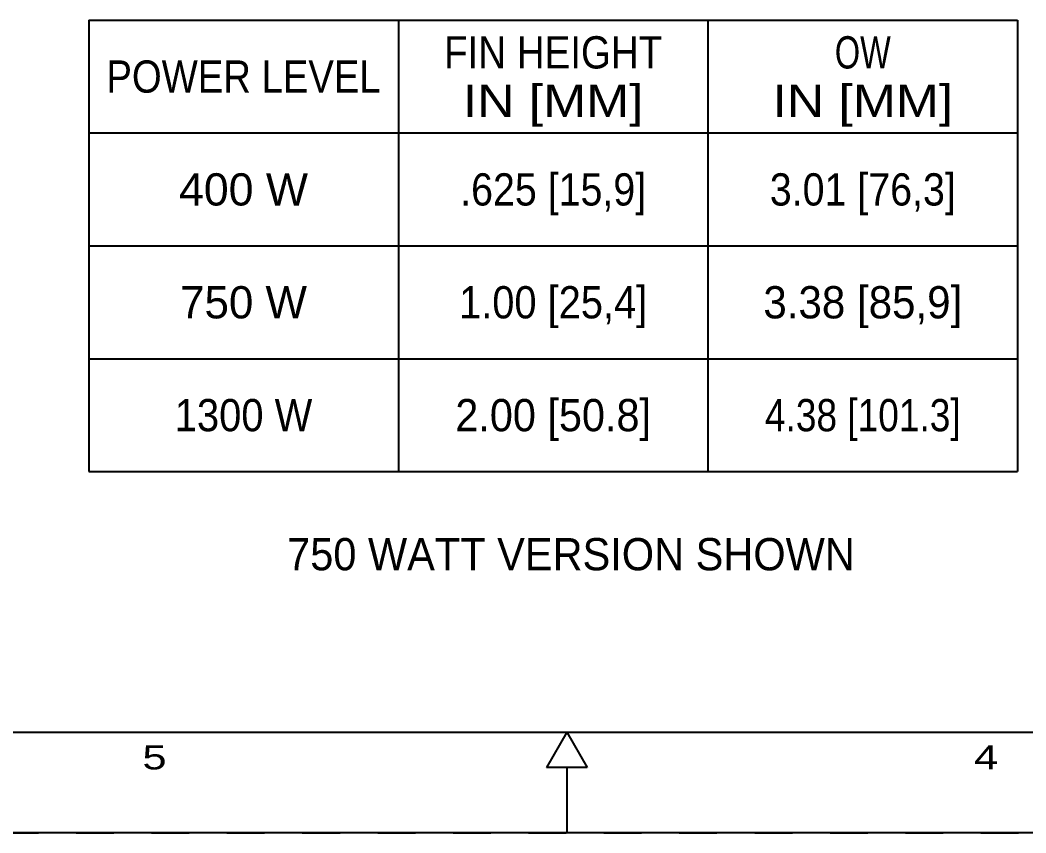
# Model space of a CAD drawing. Extents: x 0 to 34, y -0.3 to 21.7.
# Drawn here: x 14.308 to 19.297, y -0.262 to 3.771 of the extents above; entities that cross this region are included whole.
import ezdxf
from ezdxf.enums import TextEntityAlignment as Align

# ---------------------------------------------------------------- set-up
doc = ezdxf.new("R2010")
doc.units = 0
doc.header["$LTSCALE"] = 1.87
doc.linetypes.add('DOT', pattern=[0.2, 0.1, -0.1])
doc.layers.get('0').update_dxf_attribs({"linetype": 'CONTINUOUS'})

msp = doc.modelspace()

# ---------------------------------------------------------------- linework, layer by layer
at = {"color": 2, "linetype": 'CONTINUOUS'}
for p, q in [((14.6483, 3.7711), (19.2563, 3.7711)), ((14.6483, 3.7711), (14.6483, 1.5311)), ((16.1843, 3.7711), (16.1843, 1.5311)), ((17.7203, 3.7711), (17.7203, 1.5311)), ((19.2563, 3.7711), (19.2563, 1.5311)), ((14.6483, 3.2111), (19.2563, 3.2111)), ((14.6483, 2.6511), (19.2563, 2.6511)), ((14.6483, 2.0911), (19.2563, 2.0911)), ((14.6483, 1.5311), (19.2563, 1.5311))]:
    msp.add_line(p, q, dxfattribs=at)
at = {"color": 6, "linetype": 'CONTINUOUS'}
for p, q in [((0.02, 0.2383), (34.02, 0.2383)), ((17.02, 0.2383), (16.919, 0.0633)), ((17.02, 0.2383), (17.121, 0.0633)), ((17.121, 0.0633), (16.919, 0.0633)), ((17.02, 0.0633), (17.02, -0.2617))]:
    msp.add_line(p, q, dxfattribs=at)
at = {"color": 7, "linetype": 'CONTINUOUS'}
msp.add_line((0, -0.26), (34, -0.26), dxfattribs=at)
at = {"color": 2, "linetype": 'DOT'}
msp.add_line((0, -0.2617), (34, -0.2617), dxfattribs=at)

# ---------------------------------------------------------------- texts
at = {"color": 2, "linetype": 'CONTINUOUS'}
for s, height, p, p2 in [('FIN HEIGHT', 0.16, (16.411, 3.5311), (17.4936, 3.5311)), ('OW', 0.16, (18.3496, 3.5311), (18.627, 3.5311)), ('POWER LEVEL', 0.16, (14.7363, 3.4111), (16.0963, 3.4111)), ('IN [MM]', 0.16, (16.5043, 3.2911), (17.4003, 3.2911)), ('IN [MM]', 0.16, (18.0403, 3.2911), (18.9363, 3.2911)), ('400 W', 0.16, (15.0963, 2.8511), (15.7363, 2.8511)), ('.625 [15,9]', 0.16, (16.491, 2.8511), (17.4136, 2.8511)), ('3.01 [76,3]', 0.16, (18.027, 2.8511), (18.9496, 2.8511)), ('750 W', 0.16, (15.1016, 2.2911), (15.731, 2.2911)), ('1.00 [25,4]', 0.16, (16.4856, 2.2911), (17.419, 2.2911)), ('3.38 [85,9]', 0.16, (17.995, 2.2911), (18.9816, 2.2911)), ('2.00 [50.8]', 0.16, (16.467, 1.7311), (17.4376, 1.7311)), ('4.38 [101.3]', 0.16, (18.003, 1.7311), (18.9736, 1.7311)), ('1300 W', 0.16, (15.075, 1.7311), (15.7576, 1.7311)), ('750 WATT VERSION SHOWN', 0.16, (15.6327, 1.0412), (18.4487, 1.0412)), ('5', 0.12, (14.9146, 0.0533), (15.0346, 0.0533)), ('4', 0.12, (19.0396, 0.0533), (19.1596, 0.0533))]:
    msp.add_text(s, height=height, dxfattribs=at).set_placement(p, p2, align=Align.FIT)

doc.saveas('drawing.dxf')
